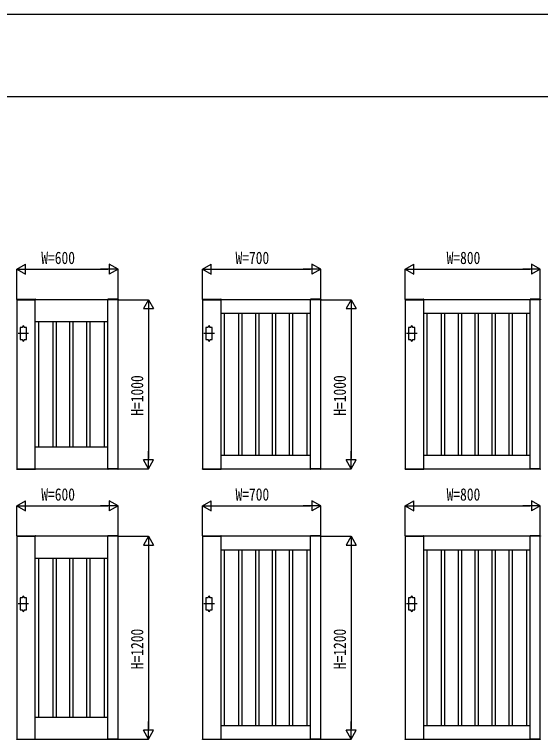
# Model space of a CAD drawing. Units: millimetres, scale not verified. Extents: x -10512 to 10512, y -7425 to 7425.
# Drawn here: x -3376 to -261, y 3135 to 7425 of the extents above; entities that cross this region are included whole.
import ezdxf
from ezdxf.enums import TextEntityAlignment as Align

# ---------------------------------------------------------------- set-up
doc = ezdxf.new("R2010")
doc.units = ezdxf.units.MM
doc.header["$LTSCALE"] = 30
for name, color, linetype in [('0-0_0', 7, 'Continuous'), ('0-2_YKK_11', 7, 'Continuous'), ('0-3_YKK_A1', 4, 'Continuous'), ('0-4_YKK_D', 6, 'Continuous'), ('0-5_YKK_ZWAK', 7, 'Continuous')]:
    doc.layers.add(name, color=color, linetype=linetype)
doc.styles.add('ＭＳ ゴシック', font='')
doc.styles.get('ＭＳ ゴシック').set_extended_font_data('MS Gothic')

msp = doc.modelspace()

# ---------------------------------------------------------------- linework, layer by layer
at = {"layer": '0-0_0'}
for p, q in [((-2152.45, 5657.5), (-1622.45, 5657.5)), ((-2132.45, 4817.5), (-2132.45, 5657.5)), ((-2047.45, 4817.5), (-2047.45, 5657.5)), ((-2027.45, 4817.5), (-2027.45, 5657.5)), ((-1947.45, 4817.5), (-1947.45, 5657.5)), ((-1927.45, 4817.5), (-1927.45, 5657.5)), ((-1847.45, 4817.5), (-1847.45, 5657.5)), ((-1827.45, 4817.5), (-1827.45, 5657.5)), ((-1747.45, 4817.5), (-1747.45, 5657.5)), ((-1727.45, 4817.5), (-1727.45, 5657.5)), ((-1642.45, 4817.5), (-1642.45, 5657.5)), ((-952.45, 5657.5), (-322.45, 5657.5)), ((-932.45, 4817.5), (-932.45, 5657.5)), ((-847.45, 4817.5), (-847.45, 5657.5)), ((-827.45, 4817.5), (-827.45, 5657.5)), ((-747.45, 4817.5), (-747.45, 5657.5)), ((-727.45, 4817.5), (-727.45, 5657.5)), ((-647.45, 4817.5), (-647.45, 5657.5)), ((-627.45, 4817.5), (-627.45, 5657.5)), ((-547.45, 4817.5), (-547.45, 5657.5)), ((-527.45, 4817.5), (-527.45, 5657.5)), ((-447.45, 4817.5), (-447.45, 5657.5)), ((-427.45, 4817.5), (-427.45, 5657.5)), ((-342.45, 4817.5), (-342.45, 5657.5)), ((-3252.45, 5607.5), (-2822.45, 5607.5)), ((-3232.45, 4867.5), (-3232.45, 5607.5)), ((-3147.45, 4867.5), (-3147.45, 5607.5)), ((-3127.45, 4867.5), (-3127.45, 5607.5)), ((-3047.45, 4867.5), (-3047.45, 5607.5)), ((-3027.45, 4867.5), (-3027.45, 5607.5)), ((-2947.45, 4867.5), (-2947.45, 5607.5)), ((-2927.45, 4867.5), (-2927.45, 5607.5)), ((-2842.45, 4867.5), (-2842.45, 5607.5)), ((-3252.45, 4867.5), (-2822.45, 4867.5)), ((-2152.45, 4817.5), (-1622.45, 4817.5)), ((-952.45, 4817.5), (-322.45, 4817.5)), ((-2152.45, 4257.5), (-1622.45, 4257.5)), ((-2132.45, 3217.5), (-2132.45, 4257.5)), ((-2047.45, 3217.5), (-2047.45, 4257.5)), ((-2027.45, 3217.5), (-2027.45, 4257.5)), ((-1947.45, 3217.5), (-1947.45, 4257.5)), ((-1927.45, 3217.5), (-1927.45, 4257.5)), ((-1847.45, 3217.5), (-1847.45, 4257.5)), ((-1827.45, 3217.5), (-1827.45, 4257.5)), ((-1747.45, 3217.5), (-1747.45, 4257.5)), ((-1727.45, 3217.5), (-1727.45, 4257.5)), ((-1642.45, 3217.5), (-1642.45, 4257.5)), ((-952.45, 4257.5), (-322.45, 4257.5)), ((-932.45, 3217.5), (-932.45, 4257.5)), ((-847.45, 3217.5), (-847.45, 4257.5)), ((-827.45, 3217.5), (-827.45, 4257.5)), ((-747.45, 3217.5), (-747.45, 4257.5)), ((-727.45, 3217.5), (-727.45, 4257.5)), ((-647.45, 3217.5), (-647.45, 4257.5)), ((-627.45, 3217.5), (-627.45, 4257.5)), ((-547.45, 3217.5), (-547.45, 4257.5)), ((-527.45, 3217.5), (-527.45, 4257.5)), ((-447.45, 3217.5), (-447.45, 4257.5)), ((-427.45, 3217.5), (-427.45, 4257.5)), ((-342.45, 3217.5), (-342.45, 4257.5)), ((-3252.45, 4207.5), (-2822.45, 4207.5)), ((-3232.45, 3267.5), (-3232.45, 4207.5)), ((-3147.45, 3267.5), (-3147.45, 4207.5)), ((-3127.45, 3267.5), (-3127.45, 4207.5)), ((-3047.45, 3267.5), (-3047.45, 4207.5)), ((-3027.45, 3267.5), (-3027.45, 4207.5)), ((-2947.45, 3267.5), (-2947.45, 4207.5)), ((-2927.45, 3267.5), (-2927.45, 4207.5)), ((-2842.45, 3267.5), (-2842.45, 4207.5)), ((-3252.45, 3267.5), (-2822.45, 3267.5)), ((-2152.45, 3217.5), (-1622.45, 3217.5)), ((-952.45, 3217.5), (-322.45, 3217.5))]:
    msp.add_line(p, q, dxfattribs=at)
at = {"layer": '0-2_YKK_11'}
for p, q in [((-3252.45, 4737.5), (-3252.45, 5737.5)), ((-2822.45, 4737.5), (-2822.45, 5737.5)), ((-2152.45, 4737.5), (-2152.45, 5737.5)), ((-1622.45, 4737.5), (-1622.45, 5737.5)), ((-952.45, 4737.5), (-952.45, 5737.5)), ((-322.45, 4737.5), (-322.45, 5737.5)), ((-3252.45, 3137.5), (-3252.45, 4337.5)), ((-2822.45, 3137.5), (-2822.45, 4337.5)), ((-2152.45, 3137.5), (-2152.45, 4337.5)), ((-1622.45, 3137.5), (-1622.45, 4337.5)), ((-952.45, 3137.5), (-952.45, 4337.5)), ((-322.45, 3137.5), (-322.45, 4337.5))]:
    msp.add_line(p, q, dxfattribs=at)
for points in [[(-3362.45, 5737.5), (-3362.45, 4737.5), (-2762.45, 4737.5), (-2762.45, 5737.5)], [(-2262.45, 5737.5), (-2262.45, 4737.5), (-1562.45, 4737.5), (-1562.45, 5737.5)], [(-1062.45, 5737.5), (-1062.45, 4737.5), (-262.45, 4737.5), (-262.45, 5737.5)], [(-3362.45, 4337.5), (-3362.45, 3137.5), (-2762.45, 3137.5), (-2762.45, 4337.5)], [(-2262.45, 4337.5), (-2262.45, 3137.5), (-1562.45, 3137.5), (-1562.45, 4337.5)], [(-1062.45, 4337.5), (-1062.45, 3137.5), (-262.45, 3137.5), (-262.45, 4337.5)]]:
    msp.add_lwpolyline(points, close=True, dxfattribs=at)
at = {"layer": '0-3_YKK_A1'}
for p, q in [((-3362.82, 5740.05), (-3362.95, 5737.5)), ((-3362.95, 5737.5), (-3251.95, 5737.5)), ((-3361.82, 5741), (-3253.08, 5741)), ((-3252.09, 5740.05), (-3251.95, 5737.5)), ((-2822.82, 5740.05), (-2822.95, 5737.5)), ((-2761.95, 5737.5), (-2822.95, 5737.5)), ((-2763.08, 5741), (-2821.82, 5741)), ((-2762.09, 5740.05), (-2761.95, 5737.5)), ((-2262.82, 5740.05), (-2262.95, 5737.5)), ((-2262.95, 5737.5), (-2151.95, 5737.5)), ((-2261.82, 5741), (-2153.08, 5741)), ((-2152.09, 5740.05), (-2151.95, 5737.5)), ((-1622.82, 5740.05), (-1622.95, 5737.5)), ((-1561.95, 5737.5), (-1622.95, 5737.5)), ((-1563.08, 5741), (-1621.82, 5741)), ((-1562.09, 5740.05), (-1561.95, 5737.5)), ((-1062.82, 5740.05), (-1062.95, 5737.5)), ((-1062.95, 5737.5), (-951.95, 5737.5)), ((-1061.82, 5741), (-953.08, 5741)), ((-952.09, 5740.05), (-951.95, 5737.5)), ((-322.82, 5740.05), (-322.95, 5737.5)), ((-261.95, 5737.5), (-322.95, 5737.5)), ((-263.08, 5741), (-321.82, 5741)), ((-262.09, 5740.05), (-261.95, 5737.5)), ((-3328.45, 5572.5), (-3328.45, 5577.5)), ((-3318.45, 5572.5), (-3318.45, 5577.5)), ((-2228.45, 5572.5), (-2228.45, 5577.5)), ((-2218.45, 5572.5), (-2218.45, 5577.5)), ((-1028.45, 5572.5), (-1028.45, 5577.5)), ((-1018.45, 5572.5), (-1018.45, 5577.5)), ((-3291.95, 5537.5), (-3354.95, 5537.5)), ((-2191.95, 5537.5), (-2254.95, 5537.5)), ((-991.95, 5537.5), (-1054.95, 5537.5)), ((-3328.45, 5502.5), (-3328.45, 5497.5)), ((-3318.45, 5502.5), (-3318.45, 5497.5)), ((-2228.45, 5502.5), (-2228.45, 5497.5)), ((-2218.45, 5502.5), (-2218.45, 5497.5)), ((-1028.45, 5502.5), (-1028.45, 5497.5)), ((-1018.45, 5502.5), (-1018.45, 5497.5)), ((-3362.95, 4737.5), (-3251.95, 4737.5)), ((-3362.82, 4734.95), (-3362.95, 4737.5)), ((-3361.82, 4734), (-3253.08, 4734)), ((-3252.09, 4734.95), (-3251.95, 4737.5)), ((-2761.95, 4737.5), (-2822.95, 4737.5)), ((-2822.82, 4734.95), (-2822.95, 4737.5)), ((-2763.08, 4734), (-2821.82, 4734)), ((-2762.09, 4734.95), (-2761.95, 4737.5)), ((-2262.95, 4737.5), (-2151.95, 4737.5)), ((-2262.82, 4734.95), (-2262.95, 4737.5)), ((-2261.82, 4734), (-2153.08, 4734)), ((-2152.09, 4734.95), (-2151.95, 4737.5)), ((-1561.95, 4737.5), (-1622.95, 4737.5)), ((-1622.82, 4734.95), (-1622.95, 4737.5)), ((-1563.08, 4734), (-1621.82, 4734)), ((-1562.09, 4734.95), (-1561.95, 4737.5)), ((-1062.95, 4737.5), (-951.95, 4737.5)), ((-1062.82, 4734.95), (-1062.95, 4737.5)), ((-1061.82, 4734), (-953.08, 4734)), ((-952.09, 4734.95), (-951.95, 4737.5)), ((-261.95, 4737.5), (-322.95, 4737.5)), ((-322.82, 4734.95), (-322.95, 4737.5)), ((-263.08, 4734), (-321.82, 4734)), ((-262.09, 4734.95), (-261.95, 4737.5)), ((-3362.82, 4340.05), (-3362.95, 4337.5)), ((-3362.95, 4337.5), (-3251.95, 4337.5)), ((-3361.82, 4341), (-3253.08, 4341)), ((-3252.09, 4340.05), (-3251.95, 4337.5)), ((-2822.82, 4340.05), (-2822.95, 4337.5)), ((-2761.95, 4337.5), (-2822.95, 4337.5)), ((-2763.08, 4341), (-2821.82, 4341)), ((-2762.09, 4340.05), (-2761.95, 4337.5)), ((-2262.82, 4340.05), (-2262.95, 4337.5)), ((-2262.95, 4337.5), (-2151.95, 4337.5)), ((-2261.82, 4341), (-2153.08, 4341)), ((-2152.09, 4340.05), (-2151.95, 4337.5)), ((-1622.82, 4340.05), (-1622.95, 4337.5)), ((-1561.95, 4337.5), (-1622.95, 4337.5)), ((-1563.08, 4341), (-1621.82, 4341)), ((-1562.09, 4340.05), (-1561.95, 4337.5)), ((-1062.82, 4340.05), (-1062.95, 4337.5)), ((-1062.95, 4337.5), (-951.95, 4337.5)), ((-1061.82, 4341), (-953.08, 4341)), ((-952.09, 4340.05), (-951.95, 4337.5)), ((-322.82, 4340.05), (-322.95, 4337.5)), ((-261.95, 4337.5), (-322.95, 4337.5)), ((-263.08, 4341), (-321.82, 4341)), ((-262.09, 4340.05), (-261.95, 4337.5)), ((-3328.45, 3972.5), (-3328.45, 3977.5)), ((-3318.45, 3972.5), (-3318.45, 3977.5)), ((-2228.45, 3972.5), (-2228.45, 3977.5)), ((-2218.45, 3972.5), (-2218.45, 3977.5)), ((-1028.45, 3972.5), (-1028.45, 3977.5)), ((-1018.45, 3972.5), (-1018.45, 3977.5)), ((-3291.95, 3937.5), (-3354.95, 3937.5)), ((-2191.95, 3937.5), (-2254.95, 3937.5)), ((-991.95, 3937.5), (-1054.95, 3937.5)), ((-3328.45, 3902.5), (-3328.45, 3897.5)), ((-3318.45, 3902.5), (-3318.45, 3897.5)), ((-2228.45, 3902.5), (-2228.45, 3897.5)), ((-2218.45, 3902.5), (-2218.45, 3897.5)), ((-1028.45, 3902.5), (-1028.45, 3897.5)), ((-1018.45, 3902.5), (-1018.45, 3897.5)), ((-3362.95, 3137.5), (-3251.95, 3137.5)), ((-3362.82, 3134.95), (-3362.95, 3137.5)), ((-3252.09, 3134.95), (-3251.95, 3137.5)), ((-2761.95, 3137.5), (-2822.95, 3137.5)), ((-2822.82, 3134.95), (-2822.95, 3137.5)), ((-2762.09, 3134.95), (-2761.95, 3137.5)), ((-2262.95, 3137.5), (-2151.95, 3137.5)), ((-2262.82, 3134.95), (-2262.95, 3137.5)), ((-2152.09, 3134.95), (-2151.95, 3137.5)), ((-1561.95, 3137.5), (-1622.95, 3137.5)), ((-1622.82, 3134.95), (-1622.95, 3137.5)), ((-1562.09, 3134.95), (-1561.95, 3137.5)), ((-1062.95, 3137.5), (-951.95, 3137.5)), ((-1062.82, 3134.95), (-1062.95, 3137.5)), ((-952.09, 3134.95), (-951.95, 3137.5)), ((-261.95, 3137.5), (-322.95, 3137.5)), ((-322.82, 3134.95), (-322.95, 3137.5)), ((-262.09, 3134.95), (-261.95, 3137.5))]:
    msp.add_line(p, q, dxfattribs=at)
for points in [[(-3328.45, 5572.5), (-3342.45, 5572.5), (-3342.45, 5502.5), (-3328.45, 5502.5)], [(-3318.45, 5502.5), (-3304.45, 5502.5), (-3304.45, 5572.5), (-3318.45, 5572.5)], [(-2228.45, 5572.5), (-2242.45, 5572.5), (-2242.45, 5502.5), (-2228.45, 5502.5)], [(-2218.45, 5502.5), (-2204.45, 5502.5), (-2204.45, 5572.5), (-2218.45, 5572.5)], [(-1028.45, 5572.5), (-1042.45, 5572.5), (-1042.45, 5502.5), (-1028.45, 5502.5)], [(-1018.45, 5502.5), (-1004.45, 5502.5), (-1004.45, 5572.5), (-1018.45, 5572.5)], [(-3328.45, 3972.5), (-3342.45, 3972.5), (-3342.45, 3902.5), (-3328.45, 3902.5)], [(-3318.45, 3902.5), (-3304.45, 3902.5), (-3304.45, 3972.5), (-3318.45, 3972.5)], [(-2228.45, 3972.5), (-2242.45, 3972.5), (-2242.45, 3902.5), (-2228.45, 3902.5)], [(-2218.45, 3902.5), (-2204.45, 3902.5), (-2204.45, 3972.5), (-2218.45, 3972.5)], [(-1028.45, 3972.5), (-1042.45, 3972.5), (-1042.45, 3902.5), (-1028.45, 3902.5)], [(-1018.45, 3902.5), (-1004.45, 3902.5), (-1004.45, 3972.5), (-1018.45, 3972.5)]]:
    msp.add_lwpolyline(points, dxfattribs=at)
for centre, radius, start, end in [((-3361.82, 5740), 1, 90, 177), ((-3253.08, 5740), 1, 3, 90), ((-2821.82, 5740), 1, 90, 177), ((-2763.08, 5740), 1, 3, 90), ((-2261.82, 5740), 1, 90, 177), ((-2153.08, 5740), 1, 3, 90), ((-1621.82, 5740), 1, 90, 177), ((-1563.08, 5740), 1, 3, 90), ((-1061.82, 5740), 1, 90, 177), ((-953.08, 5740), 1, 3, 90), ((-321.82, 5740), 1, 90, 177), ((-263.08, 5740), 1, 3, 90), ((-3323.45, 5577.5), 5, 0, 180), ((-2223.45, 5577.5), 5, 0, 180), ((-1023.45, 5577.5), 5, 0, 180), ((-3323.45, 5497.5), 5, 180, 0), ((-2223.45, 5497.5), 5, 180, 0), ((-1023.45, 5497.5), 5, 180, 0), ((-3361.82, 4735), 1, 183, 270), ((-3253.08, 4735), 1, 270, 357), ((-2821.82, 4735), 1, 183, 270), ((-2763.08, 4735), 1, 270, 357), ((-2261.82, 4735), 1, 183, 270), ((-2153.08, 4735), 1, 270, 357), ((-1621.82, 4735), 1, 183, 270), ((-1563.08, 4735), 1, 270, 357), ((-1061.82, 4735), 1, 183, 270), ((-953.08, 4735), 1, 270, 357), ((-321.82, 4735), 1, 183, 270), ((-263.08, 4735), 1, 270, 357), ((-3361.82, 4340), 1, 90, 177), ((-3253.08, 4340), 1, 3, 90), ((-2821.82, 4340), 1, 90, 177), ((-2763.08, 4340), 1, 3, 90), ((-2261.82, 4340), 1, 90, 177), ((-2153.08, 4340), 1, 3, 90), ((-1621.82, 4340), 1, 90, 177), ((-1563.08, 4340), 1, 3, 90), ((-1061.82, 4340), 1, 90, 177), ((-953.08, 4340), 1, 3, 90), ((-321.82, 4340), 1, 90, 177), ((-263.08, 4340), 1, 3, 90), ((-3323.45, 3977.5), 5, 0, 180), ((-2223.45, 3977.5), 5, 0, 180), ((-1023.45, 3977.5), 5, 0, 180), ((-3323.45, 3897.5), 5, 180, 0), ((-2223.45, 3897.5), 5, 180, 0), ((-1023.45, 3897.5), 5, 180, 0)]:
    msp.add_arc(centre, radius, start, end, dxfattribs=at)
at = {"layer": '0-4_YKK_D'}
for p, q in [((-3362.45, 5917.5), (-3310.49, 5947.5)), ((-3310.49, 5887.5), (-3310.49, 5947.5)), ((-2762.45, 5917.5), (-2814.41, 5947.5)), ((-2814.41, 5947.5), (-2814.41, 5887.5)), ((-2262.45, 5917.5), (-2210.49, 5947.5)), ((-2210.49, 5887.5), (-2210.49, 5947.5)), ((-1562.45, 5917.5), (-1614.41, 5947.5)), ((-1614.41, 5947.5), (-1614.41, 5887.5)), ((-1062.45, 5917.5), (-1010.49, 5947.5)), ((-1010.49, 5887.5), (-1010.49, 5947.5)), ((-262.45, 5917.5), (-314.41, 5947.5)), ((-314.41, 5947.5), (-314.41, 5887.5)), ((-3362.45, 5739.5), (-3362.45, 5918.5)), ((-3362.45, 5917.5), (-3310.49, 5887.5)), ((-3362.45, 5917.5), (-3258.53, 5917.5)), ((-3302.45, 5917.5), (-2822.45, 5917.5)), ((-2762.45, 5917.5), (-2866.38, 5917.5)), ((-2762.45, 5917.5), (-2814.41, 5887.5)), ((-2762.45, 5739.5), (-2762.45, 5918.5)), ((-2262.45, 5739.5), (-2262.45, 5918.5)), ((-2262.45, 5917.5), (-2210.49, 5887.5)), ((-2262.45, 5917.5), (-2158.53, 5917.5)), ((-2202.45, 5917.5), (-1622.45, 5917.5)), ((-1562.45, 5917.5), (-1666.38, 5917.5)), ((-1562.45, 5917.5), (-1614.41, 5887.5)), ((-1562.45, 5739.5), (-1562.45, 5918.5)), ((-1062.45, 5739.5), (-1062.45, 5918.5)), ((-1062.45, 5917.5), (-1010.49, 5887.5)), ((-1062.45, 5917.5), (-958.53, 5917.5)), ((-1002.45, 5917.5), (-322.45, 5917.5)), ((-262.45, 5917.5), (-366.38, 5917.5)), ((-262.45, 5917.5), (-314.41, 5887.5)), ((-262.45, 5739.5), (-262.45, 5918.5)), ((-2760.45, 5737.5), (-2581.45, 5737.5)), ((-2582.45, 5737.5), (-2612.45, 5685.54)), ((-2582.45, 5737.5), (-2552.45, 5685.54)), ((-2582.45, 5737.5), (-2582.45, 5633.58)), ((-1560.45, 5737.5), (-1381.45, 5737.5)), ((-1382.45, 5737.5), (-1412.45, 5685.54)), ((-1382.45, 5737.5), (-1352.45, 5685.54)), ((-1382.45, 5737.5), (-1382.45, 5633.58)), ((-2612.45, 5685.54), (-2552.45, 5685.54)), ((-2582.45, 5677.5), (-2582.45, 4797.5)), ((-1412.45, 5685.54), (-1352.45, 5685.54)), ((-1382.45, 5677.5), (-1382.45, 4797.5)), ((-2582.45, 4737.5), (-2582.45, 4841.42)), ((-1382.45, 4737.5), (-1382.45, 4841.42)), ((-2582.45, 4737.5), (-2612.45, 4789.46)), ((-2552.45, 4789.46), (-2612.45, 4789.46)), ((-2582.45, 4737.5), (-2552.45, 4789.46)), ((-1382.45, 4737.5), (-1412.45, 4789.46)), ((-1352.45, 4789.46), (-1412.45, 4789.46)), ((-1382.45, 4737.5), (-1352.45, 4789.46)), ((-2760.45, 4737.5), (-2581.45, 4737.5)), ((-1560.45, 4737.5), (-1381.45, 4737.5)), ((-3362.45, 4517.5), (-3310.49, 4547.5)), ((-3310.49, 4487.5), (-3310.49, 4547.5)), ((-2762.45, 4517.5), (-2814.41, 4547.5)), ((-2814.41, 4547.5), (-2814.41, 4487.5)), ((-2262.45, 4517.5), (-2210.49, 4547.5)), ((-2210.49, 4487.5), (-2210.49, 4547.5)), ((-1562.45, 4517.5), (-1614.41, 4547.5)), ((-1614.41, 4547.5), (-1614.41, 4487.5)), ((-1062.45, 4517.5), (-1010.49, 4547.5)), ((-1010.49, 4487.5), (-1010.49, 4547.5)), ((-262.45, 4517.5), (-314.41, 4547.5)), ((-314.41, 4547.5), (-314.41, 4487.5)), ((-3362.45, 4339.5), (-3362.45, 4518.5)), ((-3362.45, 4517.5), (-3310.49, 4487.5)), ((-3362.45, 4517.5), (-3258.53, 4517.5)), ((-3302.45, 4517.5), (-2822.45, 4517.5)), ((-2762.45, 4517.5), (-2866.38, 4517.5)), ((-2762.45, 4517.5), (-2814.41, 4487.5)), ((-2762.45, 4339.5), (-2762.45, 4518.5)), ((-2262.45, 4339.5), (-2262.45, 4518.5)), ((-2262.45, 4517.5), (-2210.49, 4487.5)), ((-2262.45, 4517.5), (-2158.53, 4517.5)), ((-2202.45, 4517.5), (-1622.45, 4517.5)), ((-1562.45, 4517.5), (-1666.38, 4517.5)), ((-1562.45, 4517.5), (-1614.41, 4487.5)), ((-1562.45, 4339.5), (-1562.45, 4518.5)), ((-1062.45, 4339.5), (-1062.45, 4518.5)), ((-1062.45, 4517.5), (-1010.49, 4487.5)), ((-1062.45, 4517.5), (-958.53, 4517.5)), ((-1002.45, 4517.5), (-322.45, 4517.5)), ((-262.45, 4517.5), (-366.38, 4517.5)), ((-262.45, 4517.5), (-314.41, 4487.5)), ((-262.45, 4339.5), (-262.45, 4518.5)), ((-2760.45, 4337.5), (-2581.45, 4337.5)), ((-2582.45, 4337.5), (-2612.45, 4285.54)), ((-2582.45, 4337.5), (-2552.45, 4285.54)), ((-2582.45, 4337.5), (-2582.45, 4233.58)), ((-1560.45, 4337.5), (-1381.45, 4337.5)), ((-1382.45, 4337.5), (-1412.45, 4285.54)), ((-1382.45, 4337.5), (-1352.45, 4285.54)), ((-1382.45, 4337.5), (-1382.45, 4233.58)), ((-2612.45, 4285.54), (-2552.45, 4285.54)), ((-2582.45, 4277.5), (-2582.45, 3197.5)), ((-1412.45, 4285.54), (-1352.45, 4285.54)), ((-1382.45, 4277.5), (-1382.45, 3197.5)), ((-2582.45, 3137.5), (-2582.45, 3241.42)), ((-1382.45, 3137.5), (-1382.45, 3241.42)), ((-2582.45, 3137.5), (-2612.45, 3189.46)), ((-2552.45, 3189.46), (-2612.45, 3189.46)), ((-2582.45, 3137.5), (-2552.45, 3189.46)), ((-1382.45, 3137.5), (-1412.45, 3189.46)), ((-1352.45, 3189.46), (-1412.45, 3189.46)), ((-1382.45, 3137.5), (-1352.45, 3189.46)), ((-2760.45, 3137.5), (-2581.45, 3137.5)), ((-1560.45, 3137.5), (-1381.45, 3137.5))]:
    msp.add_line(p, q, dxfattribs=at)
at = {"layer": '0-5_YKK_ZWAK'}
msp.add_line((9737.55, 6937.5), (-9762.45, 6937.5), dxfattribs=at)
msp.add_lwpolyline([(-10512.5, -7425), (10512.5, -7425), (10512.5, 7425), (-10512.5, 7425)], close=True, dxfattribs=at)

# ---------------------------------------------------------------- texts
at = {"layer": '0-4_YKK_D', "style": 'ＭＳ ゴシック', "width": 0.8}
for s, p in [('W=600', (-3217.12, 5926.5)), ('W=700', (-2067.12, 5926.5)), ('W=800', (-817.12, 5926.5)), ('W=600', (-3217.12, 4526.5)), ('W=700', (-2067.12, 4526.5)), ('W=800', (-817.12, 4526.5))]:
    msp.add_text(s, height=73.31, dxfattribs=at).set_placement(p, align=Align.BOTTOM_LEFT)
for s, p in [('H=1000', (-2591.45, 5050.83)), ('H=1000', (-1391.45, 5050.83)), ('H=1200', (-2591.45, 3550.83)), ('H=1200', (-1391.45, 3550.83))]:
    msp.add_text(s, height=73.31, rotation=90, dxfattribs=at).set_placement(p, align=Align.BOTTOM_LEFT)

doc.saveas('drawing.dxf')
